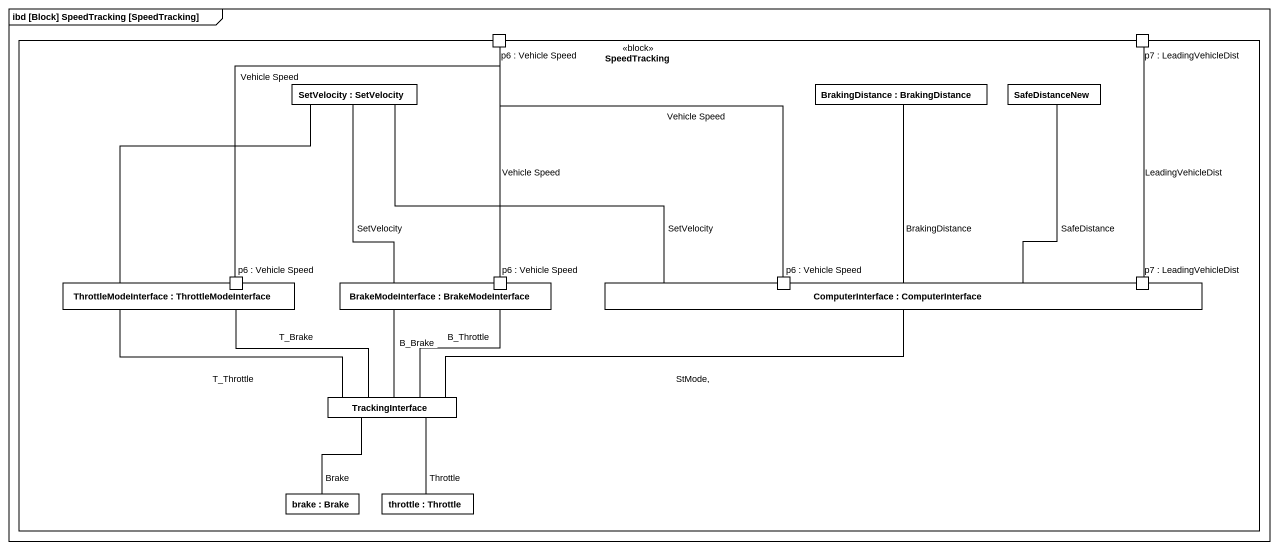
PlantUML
@startuml
mainframe ibd [Block] SpeedTracking [SpeedTracking]
rectangle SpeedTracking <<block>> {
  port "p6 : Vehicle Speed" as p6_Vehicle_Speed
  port "p7 : LeadingVehicleDist" as p7_LeadingVehicleDist
  rectangle "SetVelocity : SetVelocity" as SetVelocity
  rectangle "BrakingDistance : BrakingDistance" as BrakingDistance
  rectangle SafeDistanceNew
  rectangle "ThrottleModeInterface : ThrottleModeInterface" as ThrottleModeInterface {
    port "p6 : Vehicle Speed" as p6_Vehicle_Speed_2
  }
  rectangle "BrakeModeInterface : BrakeModeInterface" as BrakeModeInterface {
    port "p6 : Vehicle Speed" as p6_Vehicle_Speed_3
  }
  rectangle "ComputerInterface : ComputerInterface" as ComputerInterface {
    port "p6 : Vehicle Speed" as p6_Vehicle_Speed_4
    port "p7 : LeadingVehicleDist" as p7_LeadingVehicleDist_2
  }
  rectangle TrackingInterface
  rectangle "brake : Brake" as brake
  rectangle "throttle : Throttle" as throttle
}
p6_Vehicle_Speed -- p6_Vehicle_Speed_2 : Vehicle Speed
p6_Vehicle_Speed -- p6_Vehicle_Speed_3 : Vehicle Speed
p6_Vehicle_Speed -- p6_Vehicle_Speed_4 : Vehicle Speed
p7_LeadingVehicleDist -- p7_LeadingVehicleDist_2 : LeadingVehicleDist
SetVelocity -- ThrottleModeInterface
SetVelocity -- BrakeModeInterface : SetVelocity
SetVelocity -right- ComputerInterface : SetVelocity
BrakingDistance -- ComputerInterface : BrakingDistance
SafeDistanceNew -- ComputerInterface : SafeDistance
ThrottleModeInterface -right- TrackingInterface : T_Throttle
ThrottleModeInterface -right- TrackingInterface : T_Brake
BrakeModeInterface -- TrackingInterface : B_Brake
BrakeModeInterface -- TrackingInterface : B_Throttle
ComputerInterface -left- TrackingInterface : StMode,
TrackingInterface -- brake : Brake
TrackingInterface -- throttle : Throttle
@enduml
